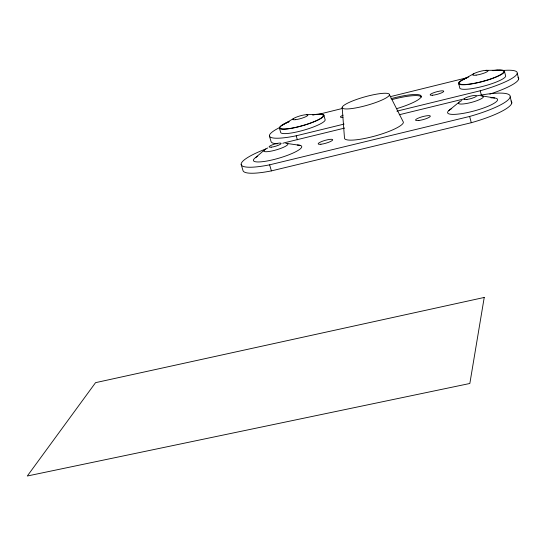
<?xml version="1.0" encoding="UTF-8"?>
<svg xmlns="http://www.w3.org/2000/svg" width="546" height="546" viewBox="0 0 546 546"><rect width="100%" height="100%" fill="white"/><g stroke="black" fill="none" stroke-linecap="round" stroke-linejoin="round"><path stroke-width="0.82" d="M255.842 157.398L264.926 149.522M448.894 110.51L459.063 102.198M282.029 125.348L293.557 118.53M462.912 79.798L473.771 73.69M318.366 114.394L342.281 108.497M390.117 96.697L467.635 77.573M279.463 127.648A42.411 7.712 -16 0 0 296.205 135.797L344.069 124.085M396.874 111.166L480.214 90.772A43.482 7.999 -15 0 0 515.588 75.764A43.482 7.999 -15 0 0 501.904 70.584M344.663 128.071L285.121 142.608A46.082 8.893 -16.3 0 0 282.828 143.27M399.242 114.749L464.564 98.799M265.834 148.962A46.082 8.893 -16.3 0 0 241.202 164.578A46.082 8.893 -16.3 0 0 269.615 164.831L469.635 116.455A47.277 9.262 -15 0 0 510.066 97.325A47.277 9.262 -15 0 0 476.972 95.837M241.175 164.435L242.943 170.352A46.041 9.05 -16.3 0 0 271.403 170.891L471.294 122.714A47.236 9.425 -15 0 0 510.967 100.996M306.463 114.701L319.137 114.319A22.516 4.034 -16.1 0 1 314.339 121.526A22.516 4.034 -16.1 0 1 284.016 129.006A22.516 4.034 -16.1 0 1 289.175 121.71M485.995 70.338L497.74 70.25M287.189 143.482L300.218 145.379M482.057 95.912L494.717 97.993M389.475 94.697A24.543 4.361 -15.7 0 1 353.979 108.238A24.543 4.361 -15.7 0 1 354.006 100.396A24.543 4.361 -15.7 0 1 389.475 94.697L403.385 122.161A30.556 5.958 -15.6 0 1 373.628 136.384A30.556 5.958 -15.6 0 1 344.471 137.865L342.171 107.391M269.615 164.831L271.403 170.891M269.444 136.077L271.055 141.544A42.376 7.842 -16 0 0 277.702 143.782M279.45 128.208L280.726 132.589A23.15 4.204 -16.1 0 0 305.098 129.784A23.15 4.204 -16.1 0 0 325.054 119.403L323.805 115.022M296.205 135.797L297.365 139.79M469.635 116.455L471.294 122.714M458.524 83.026L459.712 87.517A23.785 4.375 -14.9 0 0 481.661 86.657A23.785 4.375 -14.9 0 0 505.692 76.106L504.518 71.587M480.214 90.772L481.299 94.888M510.176 96.901L511.766 103.037M517.246 73.328L518.7 78.979M517.922 77.239A43.448 8.135 -15 0 1 489.844 94.083M297.277 145.052A25.15 4.846 -16.3 0 1 293.748 152.716A25.15 4.846 -16.3 0 1 261.561 161.78A25.15 4.846 -16.3 0 1 257.753 156.183M490.963 97.85A25.867 5.071 -15 0 1 491.011 104.941A25.867 5.071 -15 0 1 457.166 114.189A25.867 5.071 -15 0 1 451.747 108.558M391.011 98.676A30.46 5.583 -15.5 0 1 421.082 95.878A30.46 5.583 -15.5 0 1 396.444 108.722M492.267 70.659A23.806 4.313 -14.9 0 1 499.795 75.368A23.806 4.313 -14.9 0 1 464.68 84.746A23.806 4.313 -14.9 0 1 468.802 76.925M312.462 114.885A23.164 4.143 -16.1 0 1 319.301 119.383A23.164 4.143 -16.1 0 1 285.558 129.122A23.164 4.143 -16.1 0 1 288.82 121.71M493.311 70.68A22.959 4.163 -14.9 0 1 499.146 75.437A22.959 4.163 -14.9 0 1 466.434 84.405A22.959 4.163 -14.9 0 1 466.646 77.996M312.981 114.933A22.516 4.034 -16.1 0 1 316.939 114.435M392.069 99.563A30.453 5.603 -15.5 0 1 421.444 97.106M342.949 117.308A6.982 1.276 -15.8 0 1 343.045 115.186M480.889 95.837A12.94 2.491 -15 0 1 479.081 99.816A12.94 2.491 -15 0 1 461.889 104.054A12.94 2.491 -15 0 1 461.827 100.532M285.735 143.325A12.585 2.382 -16.3 0 1 283.162 147.434A12.585 2.382 -16.3 0 1 266.509 151.727A12.585 2.382 -16.3 0 1 267.745 147.959M484.227 297.454L469.84 383.483L27.3 476.01L95.55 382.664L484.227 297.454M476.132 75.136A8.013 1.433 -15 0 0 488.028 70.878A8.013 1.433 -15 0 0 476.692 72.434A8.013 1.433 -15 0 0 476.132 75.136M295.632 119.663A7.801 1.379 -16.1 0 0 307.78 115.397A7.801 1.379 -16.1 0 0 297.713 116.632A7.801 1.379 -16.1 0 0 295.632 119.663M418.83 120.489A7.692 1.508 -15.3 0 0 430.337 116.264A7.692 1.508 -15.3 0 0 419.587 117.602A7.692 1.508 -15.3 0 0 418.83 120.489M320.898 144.253A7.589 1.474 -16 0 0 332.664 140.049A7.589 1.474 -16 0 0 322.741 141.127A7.589 1.474 -16 0 0 320.898 144.253M432.541 95.243A7.078 1.304 -15.2 0 0 443.686 91.53A7.078 1.304 -15.2 0 0 434.636 92.397A7.078 1.304 -15.2 0 0 432.541 95.243M466.898 99.44A6.47 1.235 -15 0 0 476.542 95.946A6.47 1.235 -15 0 0 467.424 97.092A6.47 1.235 -15 0 0 466.898 99.44M271.232 147.181A6.293 1.181 -16.3 0 0 281.088 143.687A6.293 1.181 -16.3 0 0 273.075 144.567A6.293 1.181 -16.3 0 0 271.232 147.181"/></g></svg>
